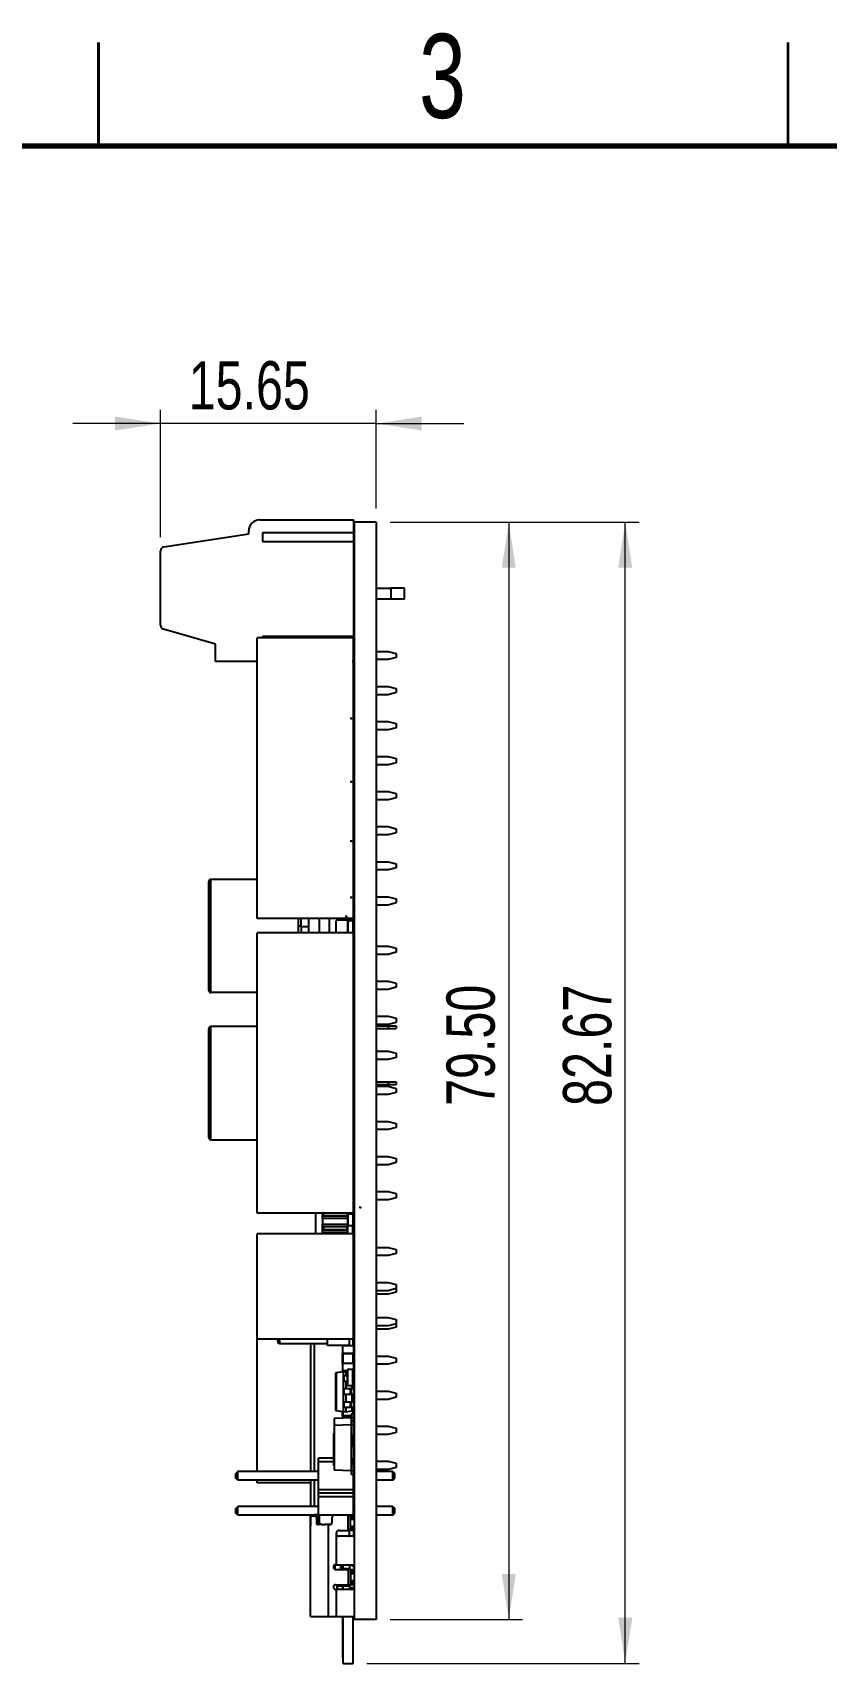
# Model space of a CAD drawing. Header units: millimetres. Extents: x 2 to 294, y 2 to 208.
# Drawn here: x 143.7 to 201.3, y 90.1 to 208.2 of the extents above; entities that cross this region are included whole.
import ezdxf

# ---------------------------------------------------------------- set-up
doc = ezdxf.new("R2010")
doc.units = ezdxf.units.MM
doc.header["$PDSIZE"] = -1
doc.styles.add('SLDTEXTSTYLE0', font='TXT', dxfattribs={"width": 0.75})
doc.dimstyles.new('SLDDIMSTYLE0', dxfattribs={"dimtxt": 3.5, "dimasz": 3.302, "dimexe": 0, "dimexo": 0.0625, "dimgap": 0.875, "dimtad": 1, "dimrnd": 1e-09, "dimzin": 4, "dimdsep": 46, "dimtxsty": 'SLDTEXTSTYLE0', "dimsah": 1, "dimcen": 0.09, "dimadec": 0, "dimazin": 1, "dimtfac": 1, "dimtofl": 0, "dimtmove": 0, "dimatfit": 3, "dimfxl": 1, "dimfrac": 2, "dimtolj": 1, "dimtzin": 12, "dimarcsym": 0})
doc.dimstyles.new('SLDDIMSTYLE1', dxfattribs={"dimtxt": 3.5, "dimasz": 3.302, "dimexe": 0, "dimexo": 0.0625, "dimgap": 0.875, "dimtad": 1, "dimrnd": 1e-09, "dimzin": 12, "dimdsep": 46, "dimtxsty": 'SLDTEXTSTYLE0', "dimsah": 1, "dimcen": 0.09, "dimadec": 0, "dimazin": 3, "dimtfac": 1, "dimtmove": 0, "dimatfit": 0, "dimfxl": 1, "dimfrac": 2, "dimtolj": 1, "dimtzin": 12, "dimarcsym": 0})
doc.dimstyles.new('SLDDIMSTYLE3', dxfattribs={"dimtxt": 3.5, "dimasz": 3.302, "dimexe": 0, "dimexo": 0.0625, "dimgap": 0.875, "dimtad": 1, "dimrnd": 1e-09, "dimzin": 12, "dimdsep": 46, "dimtxsty": 'SLDTEXTSTYLE0', "dimsah": 1, "dimcen": 0.09, "dimadec": 0, "dimazin": 3, "dimtfac": 1, "dimtofl": 0, "dimtmove": 0, "dimatfit": 3, "dimfxl": 1, "dimfrac": 2, "dimtolj": 1, "dimtzin": 12, "dimarcsym": 0})

# ---------------------------------------------------------------- blocks, each defined once
blk = doc.blocks.new('_D_6')
at = {"color": 7, "linetype": 'Continuous', "lineweight": 0}
for p, q in [((169.64, 172.73), (187.69, 172.73)), ((186.69, 90.05), (186.69, 172.73)), ((167.96, 90.05), (187.69, 90.05))]:
    blk.add_line(p, q, dxfattribs=at)
at = {"color": 7, "linetype": 'Continuous', "lineweight": 18}
for points in [[(186.69, 172.73), (186.18, 169.43), (187.2, 169.43)], [(186.69, 90.05), (187.2, 93.36), (186.18, 93.36)]]:
    blk.add_solid(points, dxfattribs=at)
at = {"color": 7, "linetype": 'Continuous', "lineweight": 18, "insert": (182.18, 130.44), "char_height": 3.5, "attachment_point": 1, "rotation": 90, "style": 'SLDTEXTSTYLE0'}
blk.add_mtext('82.67', dxfattribs=at)
blk = doc.blocks.new('_D_7')
at = {"color": 7, "linetype": 'Continuous', "lineweight": 0}
for p, q in [((152.99, 171.64), (152.99, 180.88)), ((168.64, 173.73), (168.64, 180.88)), ((152.99, 179.88), (146.64, 179.88)), ((168.64, 179.88), (152.99, 179.88)), ((168.64, 179.88), (174.99, 179.88))]:
    blk.add_line(p, q, dxfattribs=at)
at = {"color": 7, "linetype": 'Continuous', "lineweight": 18}
for points in [[(152.99, 179.88), (149.69, 180.39), (149.69, 179.38)], [(168.64, 179.88), (171.94, 179.38), (171.94, 180.39)]]:
    blk.add_solid(points, dxfattribs=at)
at = {"color": 7, "linetype": 'Continuous', "lineweight": 18, "insert": (155.04, 184.4), "char_height": 3.5, "attachment_point": 1, "style": 'SLDTEXTSTYLE0'}
blk.add_mtext('15.65', dxfattribs=at)
blk = doc.blocks.new('_D_8')
at = {"color": 7, "linetype": 'Continuous', "lineweight": 0}
for p, q in [((169.64, 172.73), (179.25, 172.73)), ((178.25, 172.73), (178.25, 93.23)), ((169.64, 93.23), (179.25, 93.23))]:
    blk.add_line(p, q, dxfattribs=at)
at = {"color": 7, "linetype": 'Continuous', "lineweight": 18}
for points in [[(178.25, 172.73), (177.74, 169.43), (178.75, 169.43)], [(178.25, 93.23), (178.75, 96.53), (177.74, 96.53)]]:
    blk.add_solid(points, dxfattribs=at)
at = {"color": 7, "linetype": 'Continuous', "lineweight": 18, "insert": (173.73, 130.44), "char_height": 3.5, "attachment_point": 1, "rotation": 90, "style": 'SLDTEXTSTYLE0'}
blk.add_mtext('79.50', dxfattribs=at)

msp = doc.modelspace()

# ---------------------------------------------------------------- linework, layer by layer
at = {"color": 7, "linetype": 'Continuous', "lineweight": 35}
for p, q in [((148.5, 207.5), (148.5, 200)), ((148.5, 200), (148.5, 207.5)), ((198.5, 200), (198.5, 207.5))]:
    msp.add_line(p, q, dxfattribs=at)
at = {"color": 7, "linetype": 'Continuous', "lineweight": 70}
msp.add_line((10, 200), (287, 200), dxfattribs=at)
at = {"color": 7, "linetype": 'Continuous', "lineweight": 25}
for p, q in [((160.192, 172.898), (166.992, 172.898)), ((166.992, 172.898), (166.992, 171.958)), ((167.042, 172.728), (167.042, 93.226)), ((168.642, 172.728), (167.042, 172.728)), ((168.642, 172.728), (168.642, 93.226)), ((153.245, 170.938), (159.392, 171.898)), ((159.392, 171.898), (159.392, 172.098)), ((160.392, 171.958), (160.392, 171.338)), ((166.992, 171.958), (160.392, 171.958)), ((160.392, 171.338), (166.992, 171.338)), ((166.992, 171.958), (166.992, 171.338)), ((166.992, 171.338), (166.992, 164.458)), ((152.992, 165.274), (152.992, 170.641)), ((167.042, 167.948), (166.992, 167.948)), ((168.642, 167.948), (169.692, 167.948)), ((169.692, 167.948), (169.692, 167.148)), ((170.692, 167.948), (169.692, 167.948)), ((170.692, 167.148), (170.692, 167.948)), ((167.042, 167.148), (166.992, 167.148)), ((169.692, 167.148), (168.642, 167.148)), ((170.692, 167.148), (169.692, 167.148)), ((156.992, 163.898), (153.209, 164.986)), ((159.992, 144.026), (159.992, 164.346)), ((166.992, 164.346), (159.992, 164.346)), ((160.392, 164.346), (160.392, 164.458)), ((166.992, 164.458), (160.392, 164.458)), ((166.992, 164.346), (166.992, 164.458)), ((166.992, 144.026), (166.992, 164.346)), ((156.992, 162.648), (156.992, 163.898)), ((166.992, 163.376), (167.042, 163.376)), ((168.642, 163.376), (169.492, 163.376)), ((169.492, 163.376), (170.092, 163.226)), ((170.092, 163.226), (170.092, 162.926)), ((159.992, 162.648), (156.992, 162.648)), ((167.042, 162.776), (166.992, 162.776)), ((169.492, 162.776), (168.642, 162.776)), ((170.092, 162.926), (169.492, 162.776)), ((166.992, 160.836), (167.042, 160.836)), ((168.642, 160.836), (169.492, 160.836)), ((169.492, 160.836), (170.092, 160.686)), ((170.092, 160.686), (170.092, 160.386)), ((167.042, 160.236), (166.992, 160.236)), ((169.492, 160.236), (168.642, 160.236)), ((170.092, 160.386), (169.492, 160.236)), ((166.992, 158.296), (167.042, 158.296)), ((167.042, 157.696), (166.992, 157.696)), ((168.642, 158.296), (169.492, 158.296)), ((169.492, 157.696), (168.642, 157.696)), ((169.492, 158.296), (170.092, 158.146)), ((170.092, 157.846), (169.492, 157.696)), ((170.092, 158.146), (170.092, 157.846)), ((166.992, 155.756), (167.042, 155.756)), ((167.042, 155.156), (166.992, 155.156)), ((168.642, 155.756), (169.492, 155.756)), ((169.492, 155.156), (168.642, 155.156)), ((169.492, 155.756), (170.092, 155.606)), ((170.092, 155.306), (169.492, 155.156)), ((170.092, 155.606), (170.092, 155.306)), ((166.992, 153.216), (167.042, 153.216)), ((167.042, 152.616), (166.992, 152.616)), ((168.642, 153.216), (169.492, 153.216)), ((169.492, 152.616), (168.642, 152.616)), ((169.492, 153.216), (170.092, 153.066)), ((170.092, 152.766), (169.492, 152.616)), ((170.092, 153.066), (170.092, 152.766)), ((166.992, 150.676), (167.042, 150.676)), ((167.042, 150.076), (166.992, 150.076)), ((168.642, 150.676), (169.492, 150.676)), ((169.492, 150.076), (168.642, 150.076)), ((169.492, 150.676), (170.092, 150.526)), ((170.092, 150.226), (169.492, 150.076)), ((170.092, 150.526), (170.092, 150.226)), ((166.992, 148.136), (167.042, 148.136)), ((166.999, 148.281), (167.022, 148.659)), ((167.022, 148.659), (167.042, 148.658)), ((168.642, 148.136), (169.492, 148.136)), ((169.492, 148.136), (170.092, 147.986)), ((170.092, 147.986), (170.092, 147.686)), ((156.492, 138.806), (156.492, 146.706)), ((159.992, 146.856), (156.642, 146.856)), ((156.642, 138.656), (156.642, 146.856)), ((167.042, 147.536), (166.992, 147.536)), ((167.017, 147.378), (166.992, 147.381)), ((166.992, 147.019), (166.999, 147.019)), ((166.992, 146.799), (166.999, 146.799)), ((166.992, 146.519), (166.999, 146.519)), ((166.999, 147.019), (166.999, 146.799)), ((166.999, 147.019), (167.022, 147.019)), ((166.999, 146.799), (167.022, 146.799)), ((166.999, 146.519), (166.999, 146.299)), ((166.999, 146.519), (167.022, 146.519)), ((167.017, 147.536), (167.017, 147.378)), ((167.017, 147.378), (167.017, 147.019)), ((167.017, 146.799), (167.017, 146.519)), ((167.022, 147.019), (167.022, 146.799)), ((167.022, 147.019), (167.042, 147.019)), ((167.022, 146.799), (167.042, 146.799)), ((167.022, 146.519), (167.022, 146.299)), ((167.022, 146.519), (167.042, 146.519)), ((169.492, 147.536), (168.642, 147.536)), ((170.092, 147.686), (169.492, 147.536)), ((166.992, 146.299), (166.999, 146.299)), ((166.992, 146.019), (166.999, 146.019)), ((166.992, 145.799), (166.999, 145.799)), ((166.992, 145.596), (167.042, 145.596)), ((166.999, 146.299), (167.022, 146.299)), ((166.999, 146.019), (166.999, 145.799)), ((166.999, 146.019), (167.022, 146.019)), ((166.999, 145.799), (167.022, 145.799)), ((167.017, 146.299), (167.017, 146.019)), ((167.017, 145.799), (167.017, 145.596)), ((167.022, 146.299), (167.042, 146.299)), ((167.022, 146.019), (167.022, 145.799)), ((167.022, 146.019), (167.042, 146.019)), ((167.022, 145.799), (167.042, 145.799)), ((168.642, 145.596), (169.492, 145.596)), ((169.492, 145.596), (170.092, 145.446)), ((170.092, 145.446), (170.092, 145.146)), ((167.042, 144.996), (166.992, 144.996)), ((166.992, 144.799), (166.999, 144.799)), ((166.992, 144.519), (166.999, 144.519)), ((166.992, 144.299), (166.999, 144.299)), ((166.999, 144.996), (166.999, 144.799)), ((166.999, 144.799), (167.022, 144.799)), ((166.999, 144.519), (166.999, 144.299)), ((166.999, 144.519), (167.022, 144.519)), ((166.999, 144.299), (167.022, 144.299)), ((167.017, 144.799), (167.017, 144.519)), ((167.017, 144.299), (167.017, 144.019)), ((167.022, 144.996), (167.022, 144.799)), ((167.022, 144.799), (167.042, 144.799)), ((167.022, 144.519), (167.022, 144.299)), ((167.022, 144.519), (167.042, 144.519)), ((167.022, 144.299), (167.042, 144.299)), ((169.492, 144.996), (168.642, 144.996)), ((170.092, 145.146), (169.492, 144.996)), ((166.992, 144.026), (159.992, 144.026)), ((159.992, 122.675), (159.992, 142.995)), ((166.992, 142.995), (159.992, 142.995)), ((162.992, 143.481), (162.992, 144.026)), ((162.992, 142.995), (162.992, 143.481)), ((163.192, 143.442), (163.192, 144.026)), ((163.192, 143.442), (163.742, 143.442)), ((163.192, 143.442), (163.192, 142.995)), ((163.742, 143.442), (163.742, 144.026)), ((163.742, 142.995), (163.742, 143.442)), ((164.492, 144.026), (164.492, 142.995)), ((165.242, 142.995), (165.242, 144.026)), ((165.742, 142.995), (165.742, 143.849)), ((166.952, 143.889), (165.782, 143.889)), ((165.967, 144.026), (165.967, 143.889)), ((166.419, 144.019), (166.419, 144.026)), ((166.419, 144.019), (166.419, 143.889)), ((166.419, 144.019), (166.647, 144.019)), ((166.542, 143.864), (166.542, 142.995)), ((166.587, 143.864), (166.542, 143.864)), ((166.564, 144.019), (166.564, 144.026)), ((166.947, 143.864), (166.587, 143.864)), ((166.587, 143.864), (166.587, 142.995)), ((166.647, 144.019), (166.917, 144.019)), ((166.647, 144.019), (166.647, 143.889)), ((166.917, 144.019), (166.999, 144.019)), ((166.917, 144.019), (166.917, 143.889)), ((166.947, 143.864), (166.992, 143.864)), ((166.947, 143.864), (166.947, 142.995)), ((166.992, 143.864), (166.992, 142.995)), ((166.992, 143.799), (166.999, 143.799)), ((166.992, 143.519), (166.999, 143.519)), ((166.992, 143.299), (166.999, 143.299)), ((166.992, 143.019), (166.999, 143.019)), ((166.992, 122.675), (166.992, 142.995)), ((166.999, 144.019), (166.999, 143.799)), ((166.999, 144.019), (167.022, 144.019)), ((166.999, 143.799), (167.022, 143.799)), ((166.999, 143.519), (166.999, 143.299)), ((166.999, 143.519), (167.022, 143.519)), ((166.999, 143.299), (167.022, 143.299)), ((166.999, 143.019), (166.999, 142.799)), ((166.999, 143.019), (167.022, 143.019)), ((167.017, 143.799), (167.017, 143.519)), ((167.017, 143.299), (167.017, 143.019)), ((167.022, 144.019), (167.022, 143.799)), ((167.022, 144.019), (167.042, 144.019)), ((167.022, 143.799), (167.042, 143.799)), ((167.022, 143.519), (167.022, 143.299)), ((167.022, 143.519), (167.042, 143.519)), ((167.022, 143.299), (167.042, 143.299)), ((167.022, 143.019), (167.022, 142.799)), ((167.022, 143.019), (167.042, 143.019)), ((166.992, 142.799), (166.999, 142.799)), ((166.992, 142.519), (166.999, 142.519)), ((166.992, 142.299), (166.999, 142.299)), ((166.992, 142.025), (167.042, 142.025)), ((166.999, 142.799), (167.022, 142.799)), ((166.999, 142.519), (166.999, 142.299)), ((166.999, 142.519), (167.022, 142.519)), ((166.999, 142.299), (167.022, 142.299)), ((167.017, 142.799), (167.017, 142.519)), ((167.017, 142.299), (167.017, 142.025)), ((167.022, 142.799), (167.042, 142.799)), ((167.022, 142.519), (167.022, 142.299)), ((167.022, 142.519), (167.042, 142.519)), ((167.022, 142.299), (167.042, 142.299)), ((168.642, 142.025), (169.492, 142.025)), ((169.492, 142.025), (170.092, 141.875)), ((170.092, 141.875), (170.092, 141.575)), ((167.042, 141.425), (166.992, 141.425)), ((166.992, 141.299), (166.999, 141.299)), ((166.992, 140.933), (167.017, 140.936)), ((167.017, 140.715), (166.992, 140.711)), ((166.999, 141.425), (166.999, 141.299)), ((166.999, 141.299), (167.022, 141.299)), ((167.017, 141.299), (167.017, 140.936)), ((167.017, 140.936), (167.017, 140.715)), ((167.022, 141.425), (167.022, 141.299)), ((167.022, 141.299), (167.042, 141.299)), ((169.492, 141.425), (168.642, 141.425)), ((170.092, 141.575), (169.492, 141.425)), ((166.992, 139.485), (167.042, 139.485)), ((166.999, 140.037), (167.022, 139.659)), ((167.022, 139.659), (167.042, 139.66)), ((168.642, 139.485), (169.492, 139.485)), ((169.492, 139.485), (170.092, 139.335)), ((159.992, 138.656), (156.642, 138.656)), ((167.042, 138.885), (166.992, 138.885)), ((169.492, 138.885), (168.642, 138.885)), ((170.092, 139.035), (169.492, 138.885)), ((170.092, 139.335), (170.092, 139.035)), ((156.492, 128.138), (156.492, 136.038)), ((159.992, 136.188), (156.642, 136.188)), ((156.642, 127.988), (156.642, 136.188)), ((166.992, 136.945), (167.042, 136.945)), ((167.042, 136.345), (166.992, 136.345)), ((166.992, 136.252), (167.042, 136.252)), ((166.992, 136.052), (167.042, 136.052)), ((168.642, 136.945), (169.492, 136.945)), ((169.492, 136.345), (168.642, 136.345)), ((168.642, 136.252), (169.492, 136.252)), ((168.642, 136.052), (169.492, 136.052)), ((169.492, 136.945), (170.092, 136.795)), ((170.092, 136.495), (169.492, 136.345)), ((169.492, 136.252), (170.092, 136.252)), ((169.492, 136.252), (169.492, 136.052)), ((169.492, 136.052), (170.092, 136.052)), ((170.092, 136.795), (170.092, 136.495)), ((170.092, 136.252), (170.092, 136.052)), ((166.992, 134.405), (167.042, 134.405)), ((167.042, 133.805), (166.992, 133.805)), ((168.642, 134.405), (169.492, 134.405)), ((169.492, 133.805), (168.642, 133.805)), ((169.492, 134.405), (170.092, 134.255)), ((170.092, 133.955), (169.492, 133.805)), ((170.092, 134.255), (170.092, 133.955)), ((166.992, 132.188), (167.042, 132.188)), ((166.992, 131.988), (167.042, 131.988)), ((166.992, 131.865), (167.042, 131.865)), ((167.042, 131.265), (166.992, 131.265)), ((168.642, 132.188), (169.492, 132.188)), ((168.642, 131.988), (169.492, 131.988)), ((168.642, 131.865), (169.492, 131.865)), ((169.492, 131.265), (168.642, 131.265)), ((169.492, 132.188), (170.092, 132.188)), ((169.492, 132.188), (169.492, 131.988)), ((169.492, 131.988), (170.092, 131.988)), ((169.492, 131.865), (170.092, 131.715)), ((170.092, 131.415), (169.492, 131.265)), ((170.092, 132.188), (170.092, 131.988)), ((170.092, 131.715), (170.092, 131.415)), ((166.992, 129.325), (167.042, 129.325)), ((168.642, 129.325), (169.492, 129.325)), ((169.492, 129.325), (170.092, 129.175)), ((170.092, 128.875), (169.492, 128.725)), ((170.092, 129.175), (170.092, 128.875)), ((156.642, 127.988), (159.992, 127.988)), ((167.042, 128.725), (166.992, 128.725)), ((169.492, 128.725), (168.642, 128.725)), ((166.992, 126.785), (167.042, 126.785)), ((168.642, 126.785), (169.492, 126.785)), ((169.492, 126.785), (170.092, 126.635)), ((170.092, 126.635), (170.092, 126.335)), ((167.042, 126.185), (166.992, 126.185)), ((166.992, 126.076), (167.022, 126.076)), ((167.022, 124.876), (167.022, 126.076)), ((167.042, 125.776), (167.022, 125.776)), ((167.042, 125.576), (167.022, 125.576)), ((167.042, 125.276), (167.022, 125.276)), ((169.492, 126.185), (168.642, 126.185)), ((170.092, 126.335), (169.492, 126.185)), ((166.992, 124.876), (167.022, 124.876)), ((166.997, 124.676), (166.992, 124.676)), ((166.997, 124.476), (166.992, 124.476)), ((167.022, 124.276), (166.992, 124.276)), ((166.992, 124.245), (167.042, 124.245)), ((166.997, 124.476), (166.997, 124.676)), ((167.042, 124.676), (166.997, 124.676)), ((167.042, 124.476), (166.997, 124.476)), ((167.022, 124.876), (167.022, 124.676)), ((167.022, 124.476), (167.022, 124.276)), ((167.022, 124.245), (167.022, 124.276)), ((168.642, 124.245), (169.492, 124.245)), ((169.492, 124.245), (170.092, 124.095)), ((170.092, 124.095), (170.092, 123.795)), ((167.042, 123.645), (166.992, 123.645)), ((166.997, 123.476), (166.992, 123.476)), ((167.022, 123.276), (166.992, 123.276)), ((166.997, 123.476), (166.997, 123.645)), ((167.042, 123.476), (166.997, 123.476)), ((167.022, 123.476), (167.022, 123.276)), ((167.022, 122.876), (167.022, 123.276)), ((169.492, 123.645), (168.642, 123.645)), ((170.092, 123.795), (169.492, 123.645)), ((166.992, 122.675), (159.992, 122.675)), ((164.237, 122.675), (164.237, 121.166)), ((164.737, 122.476), (164.737, 122.675)), ((164.737, 122.276), (164.737, 122.476)), ((164.737, 122.476), (166.534, 122.476)), ((164.737, 122.276), (164.737, 121.876)), ((166.542, 122.276), (164.737, 122.276)), ((164.737, 121.676), (164.737, 121.876)), ((164.737, 121.876), (166.542, 121.876)), ((164.837, 122.476), (164.837, 122.675)), ((166.534, 122.476), (164.837, 122.476)), ((166.534, 122.476), (166.534, 122.675)), ((166.542, 122.476), (166.534, 122.476)), ((166.542, 122.598), (166.542, 122.675)), ((166.587, 122.598), (166.542, 122.598)), ((166.542, 122.598), (166.542, 121.766)), ((166.542, 121.166), (166.542, 121.766)), ((166.587, 121.766), (166.542, 121.766)), ((166.587, 122.598), (166.587, 122.675)), ((166.947, 122.598), (166.587, 122.598)), ((166.587, 122.598), (166.587, 121.766)), ((166.947, 121.766), (166.587, 121.766)), ((166.587, 121.166), (166.587, 121.766)), ((166.947, 122.598), (166.947, 122.675)), ((166.947, 122.598), (166.992, 122.598)), ((166.947, 122.598), (166.947, 121.766)), ((166.947, 121.766), (166.992, 121.766)), ((166.947, 121.166), (166.947, 121.766)), ((166.992, 122.876), (167.022, 122.876)), ((166.997, 122.676), (166.992, 122.676)), ((166.992, 122.598), (166.992, 122.675)), ((166.992, 122.598), (166.992, 121.766)), ((166.997, 122.476), (166.992, 122.476)), ((167.022, 122.276), (166.992, 122.276)), ((166.992, 121.876), (167.022, 121.876)), ((166.992, 121.166), (166.992, 121.766)), ((166.997, 122.476), (166.997, 122.676)), ((167.042, 122.676), (166.997, 122.676)), ((167.042, 122.476), (166.997, 122.476)), ((167.022, 122.876), (167.022, 122.676)), ((167.022, 122.476), (167.022, 122.276)), ((167.022, 121.876), (167.022, 122.276)), ((167.022, 121.876), (167.022, 121.676)), ((159.992, 113.546), (159.992, 121.166)), ((166.992, 121.166), (159.992, 121.166)), ((166.534, 121.676), (164.737, 121.676)), ((164.737, 121.476), (164.737, 121.676)), ((164.737, 121.276), (164.737, 121.476)), ((164.737, 121.476), (166.534, 121.476)), ((166.542, 121.276), (164.737, 121.276)), ((164.737, 121.276), (164.737, 121.166)), ((164.837, 121.476), (164.837, 121.676)), ((166.534, 121.676), (164.837, 121.676)), ((166.534, 121.476), (164.837, 121.476)), ((166.534, 121.476), (166.534, 121.676)), ((166.542, 121.676), (166.534, 121.676)), ((166.542, 121.476), (166.534, 121.476)), ((166.997, 121.676), (166.992, 121.676)), ((166.997, 121.476), (166.992, 121.476)), ((167.022, 121.276), (166.992, 121.276)), ((166.992, 113.546), (166.992, 121.166)), ((166.997, 121.476), (166.997, 121.676)), ((167.042, 121.676), (166.997, 121.676)), ((167.042, 121.476), (166.997, 121.476)), ((167.022, 121.476), (167.022, 121.276)), ((167.022, 120.196), (167.022, 121.276)), ((167.022, 120.876), (167.042, 120.876)), ((167.042, 120.576), (167.022, 120.576)), ((166.992, 120.196), (167.042, 120.196)), ((167.042, 119.596), (166.992, 119.596)), ((167.042, 120.376), (167.022, 120.376)), ((168.642, 120.196), (169.492, 120.196)), ((169.492, 119.596), (168.642, 119.596)), ((169.492, 120.196), (170.092, 120.046)), ((170.092, 119.746), (169.492, 119.596)), ((170.092, 120.046), (170.092, 119.746)), ((166.992, 117.656), (167.042, 117.656)), ((167.042, 117.056), (166.992, 117.056)), ((168.642, 117.656), (169.492, 117.656)), ((169.492, 117.056), (168.642, 117.056)), ((169.492, 117.656), (170.092, 117.506)), ((170.092, 117.206), (169.492, 117.056)), ((170.092, 117.506), (170.092, 117.206)), ((170.092, 117.206), (170.092, 116.952)), ((167.042, 116.802), (166.992, 116.802)), ((169.492, 116.802), (168.642, 116.802)), ((170.092, 116.952), (169.492, 116.802)), ((166.992, 115.116), (167.042, 115.116)), ((168.642, 115.116), (169.492, 115.116)), ((169.492, 115.116), (170.092, 114.966)), ((170.092, 114.666), (169.492, 114.516)), ((170.092, 114.966), (170.092, 114.666)), ((170.092, 114.666), (170.092, 114.412)), ((159.992, 103.965), (159.992, 113.546)), ((166.992, 113.546), (159.992, 113.546)), ((161.492, 113.382), (161.492, 113.546)), ((161.642, 113.232), (161.642, 113.546)), ((165.092, 113.082), (165.092, 113.546)), ((166.692, 113.082), (166.692, 113.546)), ((166.957, 113.079), (166.957, 113.546)), ((167.042, 114.516), (166.992, 114.516)), ((167.042, 114.262), (166.992, 114.262)), ((166.992, 113.234), (166.992, 113.546)), ((169.492, 114.516), (168.642, 114.516)), ((169.492, 114.262), (168.642, 114.262)), ((170.092, 114.412), (169.492, 114.262)), ((161.642, 113.232), (165.092, 113.232)), ((163.892, 103.965), (163.892, 113.232)), ((164.142, 113.232), (164.142, 103.965)), ((166.692, 113.082), (165.092, 113.082)), ((166.192, 113.059), (166.192, 113.082)), ((166.992, 113.059), (166.192, 113.059)), ((166.192, 113.059), (166.192, 112.509)), ((166.192, 112.334), (166.192, 112.509)), ((166.992, 112.509), (166.192, 112.509)), ((166.192, 112.334), (166.227, 112.334)), ((166.192, 111.964), (166.192, 112.334)), ((166.192, 112.252), (166.227, 112.252)), ((166.227, 113.079), (166.227, 113.082)), ((166.227, 113.079), (166.957, 113.079)), ((166.957, 112.489), (166.227, 112.489)), ((166.227, 112.334), (166.227, 112.489)), ((166.227, 111.809), (166.227, 112.489)), ((166.957, 113.234), (166.957, 113.079)), ((166.992, 113.234), (166.957, 113.234)), ((166.957, 112.489), (166.957, 112.334)), ((166.957, 111.809), (166.957, 112.489)), ((166.992, 112.334), (166.957, 112.334)), ((166.992, 113.234), (166.992, 113.059)), ((166.992, 113.059), (166.992, 112.509)), ((166.992, 112.509), (166.992, 112.334)), ((166.992, 111.964), (166.992, 112.334)), ((166.992, 112.322), (167.042, 112.322)), ((168.642, 112.322), (169.492, 112.322)), ((169.492, 112.322), (170.092, 112.172)), ((165.692, 111.071), (165.692, 108.401)), ((166.237, 111.186), (165.726, 111.111)), ((165.726, 111.111), (165.726, 108.361)), ((166.192, 111.964), (166.227, 111.964)), ((166.192, 111.789), (166.192, 111.964)), ((166.992, 111.789), (166.192, 111.789)), ((166.192, 111.789), (166.192, 111.239)), ((166.192, 111.179), (166.192, 111.239)), ((166.542, 111.239), (166.192, 111.239)), ((166.227, 111.809), (166.227, 111.964)), ((166.227, 111.809), (166.957, 111.809)), ((166.542, 111.219), (166.227, 111.219)), ((166.227, 111.184), (166.227, 111.219)), ((166.437, 111.186), (166.237, 111.186)), ((166.237, 111.186), (166.237, 110.886)), ((166.437, 111.186), (166.437, 110.886)), ((166.437, 111.186), (166.542, 111.168)), ((166.542, 110.152), (166.542, 111.352)), ((166.587, 111.352), (166.542, 111.352)), ((166.587, 110.152), (166.587, 111.352)), ((166.947, 111.352), (166.587, 111.352)), ((166.947, 110.152), (166.947, 111.352)), ((166.947, 111.352), (166.992, 111.352)), ((166.992, 111.964), (166.957, 111.964)), ((166.957, 111.964), (166.957, 111.809)), ((166.992, 111.964), (166.992, 111.789)), ((166.992, 111.789), (166.992, 111.352)), ((167.042, 111.722), (166.992, 111.722)), ((166.992, 110.152), (166.992, 111.352)), ((169.492, 111.722), (168.642, 111.722)), ((170.092, 111.872), (169.492, 111.722)), ((170.092, 112.172), (170.092, 111.872)), ((166.237, 110.886), (166.237, 110.486)), ((166.285, 110.886), (166.237, 110.886)), ((166.285, 110.486), (166.237, 110.486)), ((166.237, 110.486), (166.237, 109.936)), ((166.237, 109.936), (166.237, 109.536)), ((166.285, 109.936), (166.237, 109.936)), ((166.285, 110.886), (166.285, 110.486)), ((166.542, 110.886), (166.285, 110.886)), ((166.542, 110.486), (166.285, 110.486)), ((166.285, 109.936), (166.285, 109.536)), ((166.744, 109.936), (166.285, 109.936)), ((166.437, 110.486), (166.437, 109.936)), ((166.587, 110.152), (166.542, 110.152)), ((166.947, 110.152), (166.587, 110.152)), ((166.744, 109.936), (166.744, 109.536)), ((166.792, 109.936), (166.744, 109.936)), ((166.992, 109.936), (166.792, 109.936)), ((166.792, 109.936), (166.792, 109.536)), ((166.859, 110.152), (166.859, 109.936)), ((166.892, 110.152), (166.892, 109.936)), ((166.992, 109.969), (166.892, 109.969)), ((166.957, 109.949), (166.892, 109.949)), ((166.947, 110.152), (166.992, 110.152)), ((166.957, 109.949), (166.957, 109.936)), ((166.992, 110.152), (166.992, 109.969)), ((166.992, 109.969), (166.992, 109.936)), ((166.992, 109.936), (166.992, 109.536)), ((166.285, 109.536), (166.237, 109.536)), ((166.237, 109.536), (166.237, 108.986)), ((166.237, 108.986), (166.237, 108.586)), ((166.285, 108.986), (166.237, 108.986)), ((166.744, 109.536), (166.285, 109.536)), ((166.285, 108.986), (166.285, 108.586)), ((166.744, 108.986), (166.285, 108.986)), ((166.437, 109.536), (166.437, 108.986)), ((166.792, 109.536), (166.744, 109.536)), ((166.744, 108.986), (166.744, 108.586)), ((166.792, 108.986), (166.744, 108.986)), ((166.992, 109.536), (166.792, 109.536)), ((166.792, 108.986), (166.792, 108.586)), ((166.992, 108.986), (166.792, 108.986)), ((166.859, 109.536), (166.859, 108.986)), ((166.892, 109.536), (166.892, 108.986)), ((166.892, 109.269), (166.957, 109.269)), ((166.992, 109.249), (166.892, 109.249)), ((166.957, 109.269), (166.957, 109.536)), ((166.957, 109.424), (166.957, 109.269)), ((166.992, 109.424), (166.957, 109.424)), ((166.992, 109.782), (167.042, 109.782)), ((166.992, 109.424), (166.992, 109.536)), ((166.992, 109.424), (166.992, 109.249)), ((166.992, 109.249), (166.992, 108.986)), ((167.042, 109.182), (166.992, 109.182)), ((166.992, 108.986), (166.992, 108.586)), ((168.642, 109.782), (169.492, 109.782)), ((169.492, 109.182), (168.642, 109.182)), ((169.492, 109.782), (170.092, 109.632)), ((170.092, 109.332), (169.492, 109.182)), ((170.092, 109.632), (170.092, 109.332)), ((165.592, 107.637), (165.592, 107.302)), ((165.594, 107.637), (165.592, 107.637)), ((166.819, 107.855), (165.594, 107.805)), ((165.594, 107.805), (165.594, 107.297)), ((165.594, 107.637), (165.594, 107.302)), ((166.237, 108.286), (165.726, 108.361)), ((166.192, 108.154), (166.192, 108.293)), ((166.192, 108.252), (166.227, 108.252)), ((166.192, 108.154), (166.227, 108.154)), ((166.192, 107.979), (166.192, 108.154)), ((166.817, 107.979), (166.192, 107.979)), ((166.192, 107.979), (166.192, 107.829)), ((166.227, 107.999), (166.227, 108.287)), ((166.227, 107.999), (166.227, 108.154)), ((166.227, 107.999), (166.817, 107.999)), ((166.285, 108.586), (166.237, 108.586)), ((166.237, 108.586), (166.237, 108.286)), ((166.437, 108.286), (166.237, 108.286)), ((166.744, 108.586), (166.285, 108.586)), ((166.437, 108.586), (166.437, 108.286)), ((166.437, 108.286), (166.859, 108.36)), ((166.792, 108.586), (166.744, 108.586)), ((166.992, 108.586), (166.792, 108.586)), ((166.817, 108.105), (166.817, 107.855)), ((166.992, 108.105), (166.817, 108.105)), ((166.817, 107.597), (166.817, 107.347)), ((166.992, 107.597), (166.817, 107.597)), ((166.819, 107.855), (166.819, 107.597)), ((166.99, 107.855), (166.819, 107.855)), ((166.859, 108.586), (166.859, 108.36)), ((166.892, 108.586), (166.892, 108.4)), ((166.957, 108.586), (166.957, 108.524)), ((166.957, 108.105), (166.957, 108.586)), ((166.992, 108.524), (166.957, 108.524)), ((166.957, 108.154), (166.957, 108.105)), ((166.992, 108.154), (166.957, 108.154)), ((166.99, 107.855), (166.99, 107.597)), ((166.992, 107.63), (166.99, 107.63)), ((166.992, 108.586), (166.992, 108.524)), ((166.992, 108.154), (166.992, 108.524)), ((166.992, 108.154), (166.992, 108.105)), ((166.992, 108.105), (166.992, 107.63)), ((166.992, 107.63), (166.992, 107.597)), ((166.992, 107.597), (166.992, 107.122)), ((165.594, 106.726), (165.542, 106.669)), ((165.542, 106.669), (165.542, 104.389)), ((165.594, 107.302), (165.592, 107.302)), ((165.592, 107.129), (165.592, 106.794)), ((165.594, 107.129), (165.592, 107.129)), ((165.594, 106.794), (165.592, 106.794)), ((166.819, 107.347), (165.594, 107.297)), ((165.594, 107.297), (165.594, 104.047)), ((165.594, 107.129), (165.594, 106.794)), ((166.808, 107.354), (166.783, 107.346)), ((166.817, 107.358), (166.808, 107.354)), ((166.819, 107.347), (166.819, 103.997)), ((166.99, 107.347), (166.819, 107.347)), ((166.99, 107.347), (166.99, 103.997)), ((166.992, 107.122), (166.99, 107.122)), ((166.99, 107.113), (166.992, 107.113)), ((166.992, 106.884), (166.99, 106.884)), ((166.992, 106.709), (166.99, 106.709)), ((166.99, 106.418), (166.992, 106.418)), ((166.992, 107.242), (167.042, 107.242)), ((166.992, 107.113), (166.992, 107.122)), ((166.992, 107.113), (166.992, 106.884)), ((166.992, 106.884), (166.992, 106.709)), ((166.992, 106.709), (166.992, 106.627)), ((167.042, 106.642), (166.992, 106.642)), ((166.992, 106.418), (166.992, 106.627)), ((166.992, 106.018), (166.992, 106.418)), ((168.642, 107.242), (169.492, 107.242)), ((169.492, 106.642), (168.642, 106.642)), ((169.492, 107.242), (170.092, 107.092)), ((170.092, 106.792), (169.492, 106.642)), ((170.092, 107.092), (170.092, 106.792)), ((166.99, 106.018), (166.992, 106.018)), ((166.992, 105.984), (166.99, 105.984)), ((166.99, 105.713), (166.992, 105.713)), ((166.992, 105.614), (166.99, 105.614)), ((166.992, 105.439), (166.99, 105.439)), ((166.992, 106.018), (166.992, 105.984)), ((166.992, 105.713), (166.992, 105.984)), ((166.992, 105.713), (166.992, 105.614)), ((166.992, 105.614), (166.992, 105.439)), ((166.992, 105.439), (166.992, 104.927)), ((164.452, 104.661), (164.452, 104.915)), ((165.542, 104.915), (164.452, 104.915)), ((165.542, 104.661), (164.452, 104.661)), ((164.452, 102.629), (164.452, 104.661)), ((165.594, 104.384), (165.542, 104.389)), ((166.819, 103.997), (165.594, 104.047)), ((166.808, 103.99), (166.783, 103.998)), ((166.817, 103.986), (166.808, 103.99)), ((166.817, 103.997), (166.817, 103.747)), ((166.99, 103.997), (166.819, 103.997)), ((166.99, 104.818), (166.992, 104.818)), ((166.99, 104.418), (166.992, 104.418)), ((166.992, 104.255), (166.99, 104.255)), ((166.992, 104.222), (166.99, 104.222)), ((166.992, 104.818), (166.992, 104.927)), ((166.992, 104.418), (166.992, 104.818)), ((166.992, 104.702), (167.042, 104.702)), ((166.992, 104.418), (166.992, 104.255)), ((166.992, 104.222), (166.992, 104.255)), ((166.992, 104.222), (166.992, 103.747)), ((167.042, 104.102), (166.992, 104.102)), ((168.642, 104.702), (169.492, 104.702)), ((169.492, 104.102), (168.642, 104.102)), ((169.492, 104.702), (170.092, 104.552)), ((170.092, 104.252), (169.492, 104.102)), ((170.092, 104.552), (170.092, 104.252)), ((158.612, 103.965), (158.452, 103.805)), ((158.452, 103.485), (158.452, 103.805)), ((158.612, 103.325), (158.452, 103.485)), ((158.612, 103.325), (158.612, 103.965)), ((164.452, 103.965), (158.612, 103.965)), ((164.452, 103.325), (158.612, 103.325)), ((159.992, 103.132), (159.992, 103.325)), ((163.892, 103.132), (159.992, 103.132)), ((163.892, 101.425), (163.892, 103.325)), ((164.142, 103.325), (164.142, 101.425)), ((166.992, 103.747), (166.817, 103.747)), ((167.042, 103.965), (166.992, 103.965)), ((166.992, 102.629), (166.992, 103.747)), ((167.042, 103.325), (166.992, 103.325)), ((169.832, 103.965), (168.642, 103.965)), ((169.832, 103.325), (168.642, 103.325)), ((169.832, 103.325), (169.832, 103.965)), ((169.832, 103.965), (169.992, 103.805)), ((169.832, 103.325), (169.992, 103.485)), ((169.992, 103.485), (169.992, 103.805)), ((164.452, 102.375), (164.452, 102.629)), ((166.992, 102.629), (164.452, 102.629)), ((166.992, 102.375), (164.452, 102.375)), ((164.452, 102.121), (164.452, 102.375)), ((166.992, 102.121), (164.452, 102.121)), ((164.452, 100.806), (164.452, 102.121)), ((166.992, 102.375), (166.992, 102.629)), ((166.992, 102.121), (166.992, 102.375)), ((166.992, 101.054), (166.992, 102.121)), ((158.612, 101.425), (158.452, 101.265)), ((158.452, 100.945), (158.452, 101.265)), ((158.612, 100.785), (158.452, 100.945)), ((158.612, 100.785), (158.612, 101.425)), ((164.452, 101.425), (158.612, 101.425)), ((164.157, 100.785), (158.612, 100.785)), ((163.872, 100.731), (163.871, 100.731)), ((163.871, 100.731), (163.871, 100.031)), ((163.872, 93.456), (163.872, 100.731)), ((164.187, 100.731), (163.872, 100.731)), ((163.892, 100.731), (163.892, 100.785)), ((164.157, 100.731), (164.032, 100.731)), ((164.142, 100.785), (164.142, 100.731)), ((164.157, 100.731), (164.157, 100.806)), ((164.207, 100.806), (164.157, 100.806)), ((164.291, 100.731), (164.187, 100.731)), ((164.207, 100.731), (164.207, 100.806)), ((164.507, 100.806), (164.207, 100.806)), ((164.297, 100.581), (164.39, 100.583)), ((164.297, 100.581), (164.297, 100.256)), ((164.423, 100.59), (164.371, 100.688)), ((164.447, 100.185), (164.447, 100.475)), ((164.507, 100.806), (165.467, 100.806)), ((164.507, 100.806), (164.507, 100.256)), ((165.422, 100.586), (165.422, 100.256)), ((165.467, 100.806), (165.467, 100.713)), ((165.467, 100.806), (166.697, 100.806)), ((166.592, 100.786), (165.622, 100.786)), ((166.592, 99.686), (166.592, 100.786)), ((166.742, 100.786), (166.592, 100.786)), ((166.697, 100.786), (166.697, 100.806)), ((166.697, 100.806), (167.007, 100.806)), ((166.742, 100.786), (166.742, 100.636)), ((166.742, 100.786), (167.042, 100.786)), ((167.042, 100.636), (166.742, 100.636)), ((166.742, 100.633), (166.742, 100.636)), ((166.742, 100.633), (166.742, 100.484)), ((166.742, 100.633), (167.042, 100.633)), ((167.042, 100.484), (166.742, 100.484)), ((166.742, 100.484), (166.742, 100.236)), ((166.962, 101.054), (166.962, 100.806)), ((167.042, 101.054), (166.962, 101.054)), ((167.042, 101.425), (166.992, 101.425)), ((167.007, 100.786), (167.007, 100.806)), ((169.832, 101.425), (168.642, 101.425)), ((169.832, 100.785), (168.642, 100.785)), ((169.832, 100.785), (169.832, 101.425)), ((169.832, 101.425), (169.992, 101.265)), ((169.832, 100.785), (169.992, 100.945)), ((169.992, 100.945), (169.992, 101.265)), ((163.871, 100.031), (163.872, 100.031)), ((164.297, 100.256), (164.412, 100.256)), ((164.447, 100.185), (164.412, 100.256)), ((164.657, 100.106), (164.416, 100.106)), ((164.456, 100.106), (164.447, 100.185)), ((164.513, 100.106), (164.501, 100.107)), ((164.657, 100.106), (164.507, 100.256)), ((164.657, 100.106), (164.9, 100.106)), ((165.152, 100.106), (164.9, 100.106)), ((165.152, 100.106), (165.152, 93.456)), ((165.272, 100.106), (165.152, 100.106)), ((165.411, 100.201), (165.327, 100.117)), ((165.752, 99.426), (165.752, 99.486)), ((165.752, 97.206), (165.752, 99.426)), ((166.604, 99.276), (165.902, 99.276)), ((165.952, 99.686), (166.592, 99.686)), ((166.592, 99.686), (166.742, 99.686)), ((166.604, 99.276), (166.697, 99.276)), ((166.697, 99.276), (166.697, 99.686)), ((166.964, 99.276), (166.697, 99.276)), ((166.742, 100.236), (166.742, 99.988)), ((166.742, 99.988), (167.042, 99.988)), ((166.742, 99.988), (166.742, 99.839)), ((166.742, 99.836), (166.742, 99.839)), ((167.042, 99.839), (166.742, 99.839)), ((166.742, 99.836), (166.742, 99.686)), ((166.742, 99.836), (167.042, 99.836)), ((167.042, 99.686), (166.742, 99.686)), ((167.007, 99.276), (166.964, 99.276)), ((167.007, 99.276), (167.007, 99.686)), ((167.007, 99.486), (167.042, 99.488)), ((167.032, 99.276), (167.007, 99.276)), ((167.032, 99.276), (167.032, 97.206)), ((165.532, 97.056), (165.532, 97.006)), ((165.652, 96.859), (165.652, 97.203)), ((165.682, 97.206), (165.752, 97.206)), ((165.752, 97.206), (167.032, 97.206)), ((166.052, 97.206), (166.052, 96.856)), ((166.052, 97.104), (166.192, 97.104)), ((166.192, 96.904), (166.052, 96.904)), ((166.732, 96.899), (166.052, 96.899)), ((166.192, 97.094), (166.192, 97.206)), ((166.192, 97.094), (166.227, 97.094)), ((166.192, 97.094), (166.192, 96.904)), ((166.227, 97.094), (166.227, 97.206)), ((166.227, 96.899), (166.227, 97.206)), ((166.732, 97.173), (166.749, 97.156)), ((166.732, 96.856), (166.732, 97.173)), ((166.77, 97.206), (166.749, 97.156)), ((166.882, 97.156), (166.749, 97.156)), ((167.032, 97.056), (166.982, 97.056)), ((167.032, 97.056), (167.032, 97.206)), ((167.032, 97.056), (167.032, 96.856)), ((165.682, 96.856), (166.622, 96.856)), ((165.682, 95.756), (166.622, 95.756)), ((165.777, 95.756), (165.777, 95.406)), ((165.802, 95.756), (165.802, 95.406)), ((166.622, 95.756), (166.622, 96.856)), ((166.772, 96.856), (166.622, 96.856)), ((166.622, 95.756), (166.772, 95.756)), ((166.732, 95.556), (166.732, 95.756)), ((166.772, 96.856), (166.772, 96.706)), ((166.772, 96.856), (167.042, 96.856)), ((166.772, 96.706), (166.772, 96.703)), ((167.042, 96.706), (166.772, 96.706)), ((166.772, 96.703), (166.772, 96.554)), ((166.772, 96.703), (167.042, 96.703)), ((166.772, 96.554), (166.772, 96.306)), ((167.042, 96.554), (166.772, 96.554)), ((166.772, 96.306), (166.772, 96.058)), ((166.772, 96.058), (166.772, 95.909)), ((166.772, 96.058), (167.042, 96.058)), ((166.772, 95.909), (166.772, 95.906)), ((167.042, 95.909), (166.772, 95.909)), ((166.772, 95.906), (166.772, 95.756)), ((166.772, 95.906), (167.042, 95.906)), ((167.042, 95.756), (166.772, 95.756)), ((167.032, 95.756), (167.032, 95.556)), ((165.532, 95.606), (165.532, 95.556)), ((165.752, 95.406), (165.682, 95.406)), ((165.752, 93.456), (165.752, 95.406)), ((167.032, 95.406), (165.752, 95.406)), ((166.732, 95.649), (165.802, 95.649)), ((166.192, 95.649), (166.192, 95.406)), ((166.227, 95.406), (166.227, 95.649)), ((166.732, 95.556), (167.032, 95.556)), ((166.732, 95.556), (166.732, 95.406)), ((167.032, 95.406), (167.032, 95.556)), ((167.032, 95.406), (167.032, 93.456)), ((163.872, 93.456), (165.152, 93.456)), ((165.152, 93.456), (165.752, 93.456)), ((165.752, 93.456), (167.032, 93.456)), ((166.192, 93.456), (166.192, 90.61)), ((166.227, 90.054), (166.227, 93.456)), ((166.957, 90.054), (166.957, 93.456)), ((168.642, 93.226), (167.042, 93.226)), ((166.192, 90.61), (166.227, 90.61)), ((166.192, 90.61), (166.192, 90.483)), ((166.192, 90.483), (166.227, 90.483)), ((166.227, 90.054), (166.957, 90.054))]:
    msp.add_line(p, q, dxfattribs=at)
at = {"color": 7, "linetype": 'Continuous'}
for p, q in [((166.992, 162.648), (166.895, 162.648)), ((166.992, 162.648), (166.895, 162.648)), ((166.992, 162.648), (166.895, 162.648)), ((166.992, 162.648), (166.895, 162.648)), ((166.992, 162.648), (166.992, 162.696)), ((166.992, 162.648), (166.992, 162.696)), ((166.992, 162.648), (166.992, 162.696)), ((166.992, 162.648), (166.992, 162.696)), ((166.842, 158.504), (166.745, 158.504)), ((166.842, 158.504), (166.745, 158.504)), ((166.842, 158.504), (166.842, 158.456)), ((166.842, 158.504), (166.842, 158.456)), ((166.842, 153.932), (166.745, 153.932)), ((166.842, 153.932), (166.745, 153.932)), ((166.842, 153.932), (166.842, 153.884)), ((166.842, 153.932), (166.842, 153.884)), ((166.842, 149.614), (166.745, 149.614)), ((166.842, 149.614), (166.745, 149.614)), ((166.842, 149.614), (166.842, 149.566)), ((166.842, 149.614), (166.842, 149.566)), ((166.842, 145.55), (166.745, 145.55)), ((166.842, 145.55), (166.745, 145.55)), ((166.842, 145.55), (166.842, 145.502)), ((166.842, 145.55), (166.842, 145.502)), ((166.492, 144.159), (166.395, 144.159)), ((166.492, 144.159), (166.395, 144.159)), ((166.492, 144.159), (166.492, 144.111)), ((166.492, 144.159), (166.492, 144.111)), ((167.492, 123.076), (167.395, 123.076)), ((167.492, 123.076), (167.395, 123.076)), ((167.492, 123.076), (167.492, 123.028)), ((167.492, 123.076), (167.492, 123.028))]:
    msp.add_line(p, q, dxfattribs=at)
at = {"color": 7, "linetype": 'Continuous', "lineweight": 25, "flags": 128}
for points in [[(166.992, 148.252), (166.997, 148.266), (166.999, 148.281)], [(166.992, 140.066), (166.997, 140.052), (166.999, 140.037)], [(166.99, 106.64), (166.991, 106.636), (166.992, 106.627)], [(166.99, 104.94), (166.991, 104.936), (166.992, 104.927)]]:
    msp.add_lwpolyline(points, dxfattribs=at)
at = {"color": 7, "linetype": 'Continuous', "lineweight": 25}
for centre, radius, start, end in [((160.192, 172.098), 0.8, 90, 180), ((153.292, 170.641), 0.3, 98.88066, 180), ((153.292, 165.274), 0.3, 180, 253.96006), ((156.642, 146.706), 0.15, 90, 180), ((165.782, 143.849), 0.04, 90, 180), ((166.952, 143.849), 0.04, 22.02431, 90), ((166.917, 140.032), 0.227, 56.64128, 70.73563), ((156.642, 138.806), 0.15, 180, 270), ((156.642, 136.038), 0.15, 90, 180), ((156.642, 128.138), 0.15, 180, 270), ((161.642, 113.382), 0.15, 180, 270), ((165.732, 111.071), 0.04, 98.34803, 180), ((165.732, 108.401), 0.04, 180, 261.65197), ((166.852, 108.4), 0.04, 279.97594, 0), ((165.622, 100.586), 0.2, 90.00001, 180.00001), ((165.272, 100.256), 0.15, 270.00003, 0), ((165.952, 99.486), 0.2, 90.00004, 180.00095), ((165.682, 97.056), 0.15, 90, 180), ((165.682, 97.006), 0.15, 180, 270), ((165.992, 97.354), 0.2, 287.45762, 312.3972), ((165.682, 95.606), 0.15, 90, 180), ((165.682, 95.556), 0.15, 180, 270)]:
    msp.add_arc(centre, radius, start, end, dxfattribs=at)
for points, knots in [([(163.192, 143.442), (163.154, 143.449), (163.087, 143.462), (163.021, 143.475), (162.992, 143.481)], [0, 0, 0, 0, 0.5648803, 1, 1, 1, 1]), ([(164.187, 100.731), (164.202, 100.729), (164.229, 100.724), (164.266, 100.689), (164.287, 100.648), (164.295, 100.611), (164.296, 100.591), (164.297, 100.581)], [0, 0, 0, 0, 0.2701456, 0.5144093, 0.7551556, 0.8770786, 1, 1, 1, 1]), ([(164.32, 100.726), (164.315, 100.728), (164.304, 100.731), (164.296, 100.731), (164.291, 100.731)], [0, 0, 0, 0, 0.491737, 1, 1, 1, 1]), ([(164.39, 100.583), (164.392, 100.594), (164.394, 100.616), (164.389, 100.654), (164.374, 100.689), (164.349, 100.714), (164.329, 100.723), (164.32, 100.726)], [0, 0, 0, 0, 0.1813664, 0.3464793, 0.6271244, 0.844362, 1, 1, 1, 1]), ([(164.39, 100.583), (164.401, 100.562), (164.42, 100.527), (164.438, 100.491), (164.447, 100.475)], [0, 0, 0, 0, 0.5599756, 1, 1, 1, 1]), ([(164.423, 100.589), (164.426, 100.584), (164.432, 100.571), (164.444, 100.533), (164.445, 100.499), (164.447, 100.475)], [0, 0, 0, 0, 0.1541191, 0.41724364, 1, 1, 1, 1]), ([(164.297, 100.256), (164.298, 100.238), (164.3, 100.21), (164.314, 100.175), (164.334, 100.143), (164.367, 100.113), (164.4, 100.109), (164.416, 100.106)], [0, 0, 0, 0, 0.2283301, 0.3573034, 0.495992, 0.7477986, 1, 1, 1, 1]), ([(164.501, 100.107), (164.486, 100.111), (164.456, 100.118), (164.426, 100.151), (164.412, 100.188), (164.407, 100.223), (164.41, 100.245), (164.412, 100.256)], [0, 0, 0, 0, 0.2283865, 0.4799917, 0.6933021, 0.8350385, 1, 1, 1, 1]), ([(165.752, 99.426), (165.753, 99.413), (165.755, 99.389), (165.77, 99.352), (165.791, 99.322), (165.819, 99.3), (165.854, 99.281), (165.883, 99.278), (165.902, 99.276)], [0, 0, 0, 0, 0.1694836, 0.3095213, 0.500455, 0.6305854, 0.7573616, 1, 1, 1, 1]), ([(166.832, 97.206), (166.832, 97.206), (166.834, 97.204), (166.844, 97.195), (166.859, 97.179), (166.884, 97.153), (166.926, 97.113), (166.961, 97.077), (166.982, 97.056)], [0, 0, 0, 0, 0.1046697, 0.2171657, 0.3409205, 0.4785263, 0.6892466, 1, 1, 1, 1])]:
    msp.add_open_spline(points, degree=3, knots=knots, dxfattribs=at)
at = {"color": 7, "linetype": 'Continuous'}
for p in [(166.992, 162.648), (166.992, 162.648), (166.992, 162.648), (166.992, 162.648), (166.842, 158.504), (166.842, 158.504), (166.842, 153.932), (166.842, 153.932), (166.842, 149.614), (166.842, 149.614), (166.842, 145.55), (166.842, 145.55), (166.492, 144.159), (166.492, 144.159), (167.492, 123.076), (167.492, 123.076)]:
    msp.add_point(p, dxfattribs=at)

# ---------------------------------------------------------------- texts
at = {"color": 7, "linetype": 'Continuous', "lineweight": 0, "insert": (173.439, 208.114), "char_height": 6.096, "attachment_point": 2, "style": 'SLDTEXTSTYLE0'}
msp.add_mtext('3', dxfattribs=at)

# ---------------------------------------------------------------- dimensions: what is measured, and where the dimension line sits
at = {"color": 7, "linetype": 'Continuous', "lineweight": 18}
dim = msp.add_linear_dim(base=(152.992, 179.884), p1=(168.642, 172.728), p2=(152.992, 170.641), dimstyle='SLDDIMSTYLE1', dxfattribs=at)
dim.commit()
dim.dimension.update_dxf_attribs({"geometry": '_D_7', "text_midpoint": (160.858, 179.884), "dimtype": 160})
for base, p1, p2, dimstyle, picture, middle in [((186.692, 172.728), (166.957, 90.054), (168.642, 172.728), 'SLDDIMSTYLE3', '_D_6', (186.692, 136.254)), ((178.247, 93.226), (168.642, 172.728), (168.642, 93.226), 'SLDDIMSTYLE0', '_D_8', (178.247, 136.254))]:
    dim = msp.add_linear_dim(base=base, p1=p1, p2=p2, angle=90, dimstyle=dimstyle, dxfattribs=at)
    dim.commit()
    dim.dimension.update_dxf_attribs({"geometry": picture, "text_midpoint": middle, "dimtype": 160})

doc.saveas('drawing.dxf')
